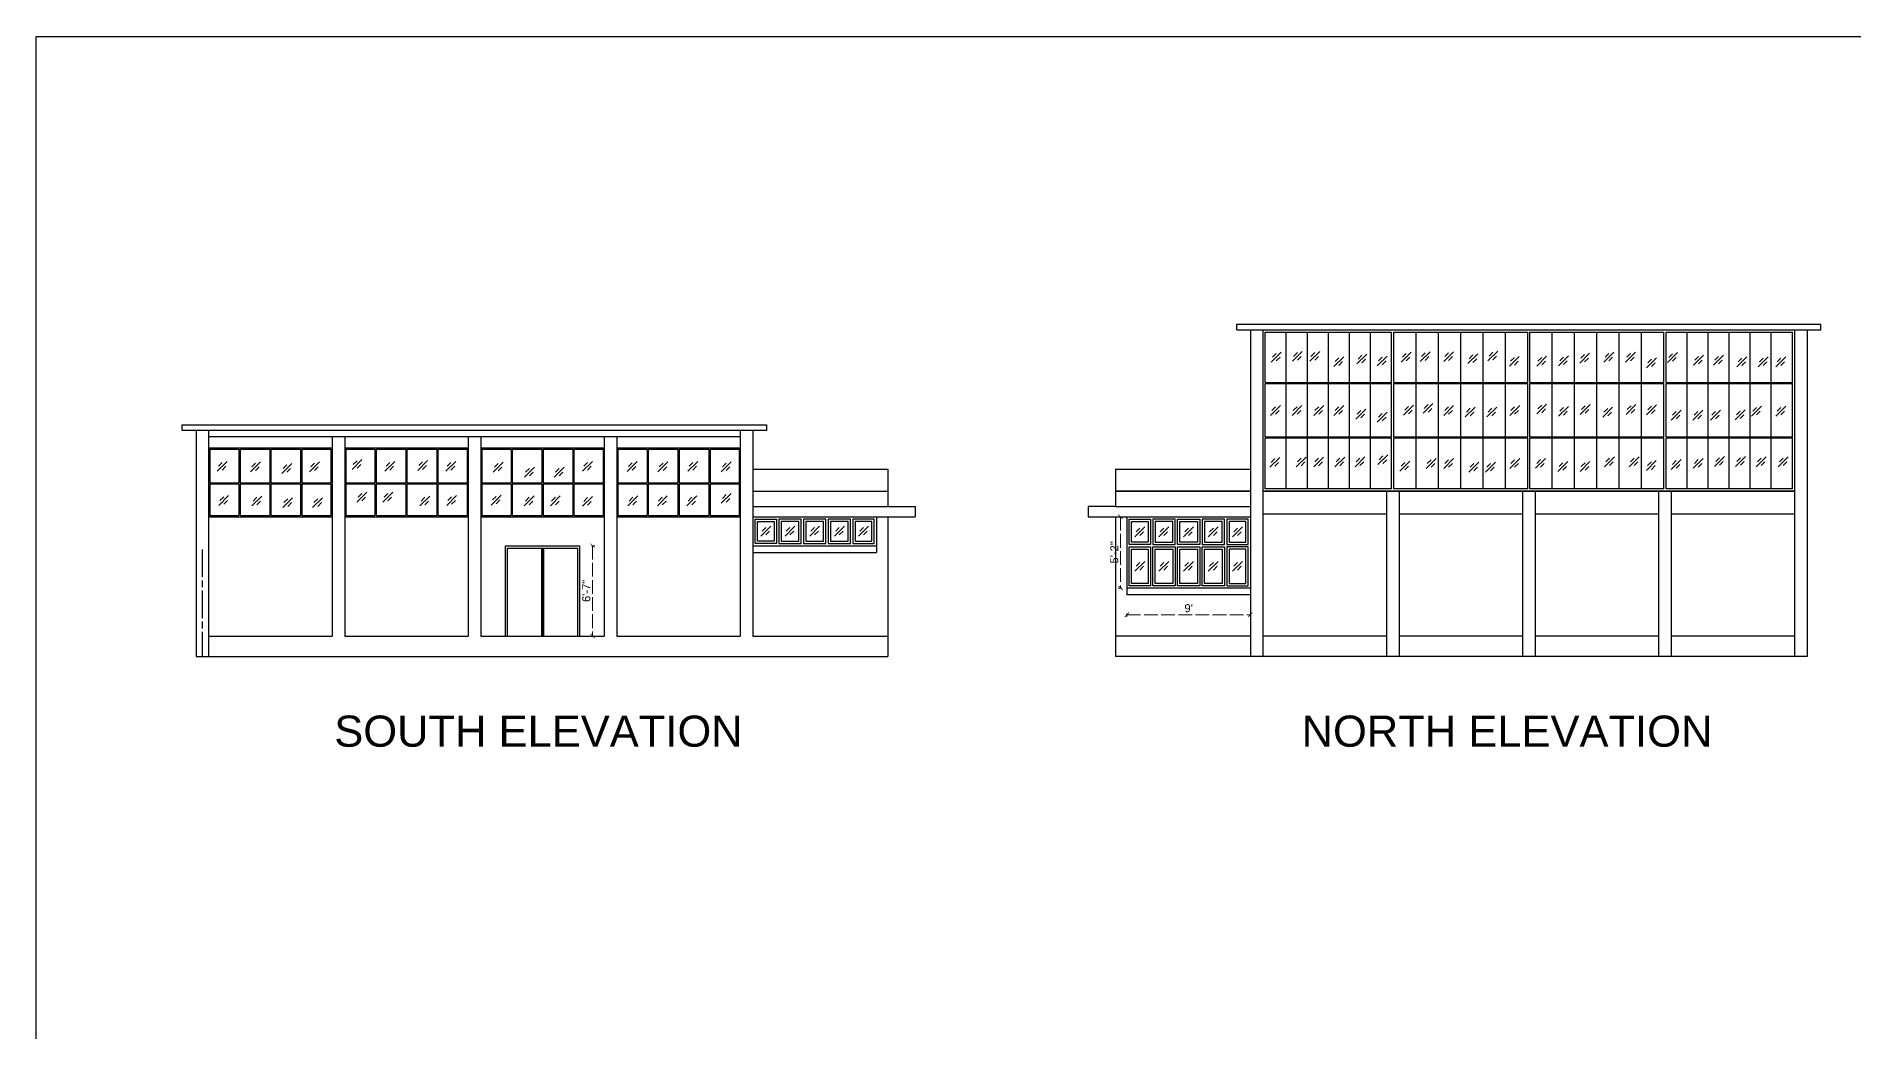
# Model space of a CAD drawing. Header units: inches. Extents: x -6800 to 96653, y -25814 to 17379.
# Drawn here: x 9686 to 11276, y -2563 to -1692 of the extents above; entities that cross this region are included whole.
import ezdxf

# ---------------------------------------------------------------- set-up
doc = ezdxf.new("R2010")
doc.units = ezdxf.units.IN
doc.header["$MEASUREMENT"] = 0
doc.header["$PDMODE"] = 34
doc.linetypes.add('ACAD_ISO02W100', pattern=[15, 12, -3])
doc.linetypes.add('ACAD_ISO08W100', pattern=[36, 24, -3, 6, -3])
doc.layers.add('A-Windows', color=7, linetype='Continuous')
doc.layers.add('Opening elevation', color=130, linetype='Continuous', lineweight=9)
doc.layers.add('Sec line', color=7, linetype='ACAD_ISO02W100', lineweight=13)
doc.styles.get("Standard").update_dxf_attribs({"font": 'arial.ttf'})
doc.dimstyles.get("Standard").update_dxf_attribs({"dimtxt": 7, "dimasz": 4, "dimexe": 2, "dimexo": 2, "dimgap": 2, "dimtad": 1, "dimdec": 0, "dimzin": 0, "dimdsep": 46, "dimlunit": 4, "dimtxsty": 'Standard', "dimblk": 'ARCHTICK', "dimcen": 0.25, "dimclrd": 256, "dimclre": 256, "dimclrt": 256, "dimadec": 0, "dimazin": 0, "dimtfac": 1, "dimtdec": 0, "dimtofl": 0, "dimtmove": 0, "dimatfit": 3, "dimfxl": 1, "dimfxlon": 1, "dimtolj": 1, "dimtzin": 0, "dimlwd": -1, "dimlwe": -1, "dimarcsym": 1})

# ---------------------------------------------------------------- blocks, each defined once
blk = doc.blocks.new('B')
at = {"layer": 'A-Windows', "true_color": 0x000000, "transparency": 33554687}
h = blk.add_hatch(dxfattribs=at)
h.set_pattern_fill('STEEL', color=18, scale=0.02)
h.set_pattern_definition([(45, (10791.404117, -2042.976396), (-0.044901281, 0.044901281), []), (45, (10791.404117, -2042.944646), (-0.044901281, 0.044901281), [])])
h.paths.add_polyline_path([(10797.9, -2042.4), (10779.5, -2042.4), (10779.5, -2043.4), (10797.9, -2043.4)])
h.paths.add_polyline_path([(10816.3, -2042.4), (10797.9, -2042.4), (10797.9, -2043.4), (10816.3, -2043.4)])
h.paths.add_polyline_path([(10834.7, -2042.4), (10816.3, -2042.4), (10816.3, -2043.4), (10834.7, -2043.4)])
h.paths.add_polyline_path([(10853.1, -2042.4), (10834.7, -2042.4), (10834.7, -2043.4), (10853.1, -2043.4)])
h.paths.add_polyline_path([(10853.1, -1994.8), (10834.7, -1994.8), (10834.7, -1995.8), (10853.1, -1995.8)])
h.paths.add_polyline_path([(10834.7, -1994.8), (10816.3, -1994.8), (10816.3, -1995.8), (10834.7, -1995.8)])
h.paths.add_polyline_path([(10816.3, -1994.8), (10797.9, -1994.8), (10797.9, -1995.8), (10816.3, -1995.8)])
h.paths.add_polyline_path([(10797.9, -1994.8), (10779.5, -1994.8), (10779.5, -1995.8), (10797.9, -1995.8)])
h.paths.add_polyline_path([(10912.6, -1994.8), (10893.1, -1994.8), (10893.1, -1995.8), (10912.6, -1995.8)])
h.paths.add_polyline_path([(10932.1, -1994.8), (10912.6, -1994.8), (10912.6, -1995.8), (10932.1, -1995.8)])
h.paths.add_polyline_path([(10951.6, -1994.8), (10932.1, -1994.8), (10932.1, -1995.8), (10951.6, -1995.8)])
h.paths.add_polyline_path([(10971.1, -1994.8), (10951.6, -1994.8), (10951.6, -1995.8), (10971.1, -1995.8)])
h.paths.add_polyline_path([(10912.6, -2042.4), (10893.1, -2042.4), (10893.1, -2043.4), (10912.6, -2043.4)])
h.paths.add_polyline_path([(10932.1, -2042.4), (10912.6, -2042.4), (10912.6, -2043.4), (10932.1, -2043.4)])
h.paths.add_polyline_path([(10951.6, -2042.4), (10932.1, -2042.4), (10932.1, -2043.4), (10951.6, -2043.4)])
h.paths.add_polyline_path([(10971.1, -2042.4), (10951.6, -2042.4), (10951.6, -2043.4), (10971.1, -2043.4)])
h.paths.add_polyline_path([(11031.6, -2042.4), (11012.1, -2042.4), (11012.1, -2043.4), (11031.6, -2043.4)])
h.paths.add_polyline_path([(11051.1, -2042.4), (11031.6, -2042.4), (11031.6, -2043.4), (11051.1, -2043.4)])
h.paths.add_polyline_path([(11070.6, -2042.4), (11051.1, -2042.4), (11051.1, -2043.4), (11070.6, -2043.4)])
h.paths.add_polyline_path([(11090.1, -2042.4), (11070.6, -2042.4), (11070.6, -2043.4), (11090.1, -2043.4)])
h.paths.add_polyline_path([(11090.1, -1994.8), (11070.6, -1994.8), (11070.6, -1995.8), (11090.1, -1995.8)])
h.paths.add_polyline_path([(11070.6, -1994.8), (11051.1, -1994.8), (11051.1, -1995.8), (11070.6, -1995.8)])
h.paths.add_polyline_path([(11051.1, -1994.8), (11031.6, -1994.8), (11031.6, -1995.8), (11051.1, -1995.8)])
h.paths.add_polyline_path([(11031.6, -1994.8), (11012.1, -1994.8), (11012.1, -1995.8), (11031.6, -1995.8)])
h.paths.add_polyline_path([(11148.4, -1994.8), (11130, -1994.8), (11130, -1995.8), (11148.4, -1995.8)])
h.paths.add_polyline_path([(11166.8, -1994.8), (11148.4, -1994.8), (11148.4, -1995.8), (11166.8, -1995.8)])
h.paths.add_polyline_path([(11185.2, -1994.8), (11166.8, -1994.8), (11166.8, -1995.8), (11185.2, -1995.8)])
h.paths.add_polyline_path([(11203.6, -1994.8), (11185.2, -1994.8), (11185.2, -1995.8), (11203.6, -1995.8)])
h.paths.add_polyline_path([(11203.6, -2042.4), (11185.2, -2042.4), (11185.2, -2043.4), (11203.6, -2043.4)])
h.paths.add_polyline_path([(11185.2, -2042.4), (11166.8, -2042.4), (11166.8, -2043.4), (11185.2, -2043.4)])
h.paths.add_polyline_path([(11166.8, -2042.4), (11148.4, -2042.4), (11148.4, -2043.4), (11166.8, -2043.4)])
h.paths.add_polyline_path([(11148.4, -2042.4), (11130, -2042.4), (11130, -2043.4), (11148.4, -2043.4)])
at = {"layer": 'A-Windows'}
for p, q in [((10736.1, -1943.8), (11247.1, -1943.8)), ((10736.1, -1948.8), (10736.1, -1943.8)), ((10736.1, -1948.8), (11247.1, -1948.8)), ((10748.1, -1948.8), (10748.1, -2234.7)), ((10759.1, -1948.8), (10759.1, -2234.7)), ((10761.1, -1950.8), (10871.6, -1950.8)), ((10761.1, -1994.8), (10761.1, -1950.8)), ((10779.5, -2088), (10779.5, -1950.8)), ((10797.9, -2088), (10797.9, -1950.8)), ((10816.3, -2088), (10816.3, -1950.8)), ((10834.7, -2088), (10834.7, -1950.8)), ((10853.1, -2088), (10853.1, -1950.8)), ((10871.6, -1994.8), (10871.6, -1950.8)), ((10873.6, -1994.8), (10873.6, -1950.8)), ((10873.6, -1950.8), (10990.6, -1950.8)), ((10893.1, -2088), (10893.1, -1950.8)), ((10912.6, -2088), (10912.6, -1950.8)), ((10932.1, -2088), (10932.1, -1950.8)), ((10951.6, -2088), (10951.6, -1950.8)), ((10971.1, -2088), (10971.1, -1950.8)), ((10990.6, -1994.8), (10990.6, -1950.8)), ((10992.6, -1994.8), (10992.6, -1950.8)), ((10992.6, -1950.8), (11109.6, -1950.8)), ((11012.1, -2088), (11012.1, -1950.8)), ((11031.6, -2088), (11031.6, -1950.8)), ((11051.1, -2088), (11051.1, -1950.8)), ((11070.6, -2088), (11070.6, -1950.8)), ((11090.1, -2088), (11090.1, -1950.8)), ((11109.6, -1994.8), (11109.6, -1950.8)), ((11111.6, -1994.8), (11111.6, -1950.8)), ((11111.6, -1950.8), (11222.1, -1950.8)), ((11130, -2088), (11130, -1950.8)), ((11148.4, -2088), (11148.4, -1950.8)), ((11166.8, -2088), (11166.8, -1950.8)), ((11185.2, -2088), (11185.2, -1950.8)), ((11203.6, -2088), (11203.6, -1950.8)), ((11222.1, -1994.8), (11222.1, -1950.8)), ((11224.1, -1948.8), (11224.1, -2234.7)), ((11235.1, -1948.8), (11235.1, -2234.7)), ((11247.1, -1948.8), (11247.1, -1943.8)), ((10761.1, -1994.8), (10871.6, -1994.8)), ((10761.1, -1995.8), (10871.6, -1995.8)), ((10761.1, -2042.4), (10761.1, -1995.8)), ((10871.6, -2042.4), (10871.6, -1995.8)), ((10873.6, -1994.8), (10990.6, -1994.8)), ((10873.6, -2042.4), (10873.6, -1995.8)), ((10873.6, -1995.8), (10990.6, -1995.8)), ((10990.6, -2042.4), (10990.6, -1995.8)), ((10992.6, -1994.8), (11109.6, -1994.8)), ((10992.6, -2042.4), (10992.6, -1995.8)), ((10992.6, -1995.8), (11109.6, -1995.8)), ((11109.6, -2042.4), (11109.6, -1995.8)), ((11111.6, -1994.8), (11222.1, -1994.8)), ((11111.6, -2042.4), (11111.6, -1995.8)), ((11111.6, -1995.8), (11222.1, -1995.8)), ((11222.1, -2042.4), (11222.1, -1995.8)), ((10761.1, -2042.4), (10871.6, -2042.4)), ((10761.1, -2043.4), (10871.6, -2043.4)), ((10761.1, -2088), (10761.1, -2043.4)), ((10871.6, -2088), (10871.6, -2043.4)), ((10873.6, -2042.4), (10990.6, -2042.4)), ((10873.6, -2088), (10873.6, -2043.4)), ((10873.6, -2043.4), (10990.6, -2043.4)), ((10990.6, -2042.4), (10990.6, -2034.9)), ((10990.6, -2088), (10990.6, -2043.4)), ((10990.6, -2061.7), (10990.6, -2043.4)), ((10992.6, -2042.4), (11109.6, -2042.4)), ((10992.6, -2088), (10992.6, -2043.4)), ((10992.6, -2043.4), (11109.6, -2043.4)), ((11109.6, -2042.4), (11109.6, -2034.9)), ((11109.6, -2088), (11109.6, -2043.4)), ((11109.6, -2061.7), (11109.6, -2043.4)), ((11111.6, -2042.4), (11222.1, -2042.4)), ((11111.6, -2088), (11111.6, -2043.4)), ((11111.6, -2043.4), (11222.1, -2043.4)), ((11222.1, -2088), (11222.1, -2043.4)), ((10871.6, -2088), (10871.6, -2062.7)), ((10873.6, -2088), (10873.6, -2062.7)), ((10630.1, -2070.7), (10630.1, -2103.4)), ((10630.1, -2070.7), (10748.1, -2070.7)), ((10630.1, -2089.9), (10748.1, -2089.9)), ((10748.1, -2090), (10630.1, -2090)), ((10759.1, -2089.9), (11224.1, -2089.9)), ((10878.1, -2090), (10759.1, -2090)), ((10871.6, -2088), (10761.1, -2088)), ((10867.1, -2090), (10867.1, -2234.7)), ((10878.1, -2090), (10872.6, -2090)), ((10878.1, -2088), (10873.6, -2088)), ((10873.6, -2090), (10873.6, -2089.9)), ((10990.6, -2088), (10878.1, -2088)), ((10878.1, -2090), (10878.1, -2234.7)), ((11116.1, -2090), (10878.1, -2090)), ((10986.1, -2090), (10986.1, -2234.7)), ((11109.6, -2088), (10992.6, -2088)), ((10997.1, -2090), (10997.1, -2234.7)), ((11105.1, -2090), (11105.1, -2234.7)), ((11116.1, -2088), (11111.6, -2088)), ((11222.1, -2088), (11116.1, -2088)), ((11116.1, -2090), (11116.1, -2234.7)), ((11224.1, -2090), (11116.1, -2090)), ((10630.1, -2103.4), (10606.1, -2103.4)), ((10606.1, -2103.4), (10606.1, -2112.4)), ((10606.1, -2112.4), (10630.1, -2112.4)), ((10630.1, -2103.4), (10748.1, -2103.4)), ((10630.1, -2112.4), (10630.1, -2234.7)), ((10630.1, -2112.4), (10630.1, -2234.7)), ((10630.1, -2112.4), (10748.1, -2112.4)), ((10640.1, -2112.4), (10640.1, -2174.7)), ((10748.1, -2112.4), (10748.1, -2136.7)), ((10867.1, -2110.2), (10759.1, -2110.2)), ((10986.1, -2110.2), (10878.1, -2110.2)), ((11105.1, -2110.2), (10997.1, -2110.2)), ((11224.1, -2110.2), (11116.1, -2110.2)), ((10748.1, -2174.7), (10640.1, -2174.7)), ((10640.1, -2174.7), (10640.1, -2180.7)), ((10748.1, -2180.7), (10640.1, -2180.7)), ((10748.1, -2216.7), (10630.1, -2216.7)), ((10867.1, -2216.7), (10759.1, -2216.7)), ((10986.1, -2216.7), (10878.1, -2216.7)), ((11105.1, -2216.7), (10997.1, -2216.7)), ((11224.1, -2216.7), (11116.1, -2216.7)), ((11235.1, -2234.7), (10630.1, -2234.7))]:
    blk.add_line(p, q, dxfattribs=at)
for points in [[(10642.1, -2136.7), (10642.1, -2114.4), (10660.7, -2114.4), (10660.7, -2136.7)], [(10644.1, -2134.7), (10644.1, -2116.4), (10658.7, -2116.4), (10658.7, -2134.7)], [(10662.7, -2114.4), (10662.7, -2136.7), (10682.3, -2136.7), (10682.3, -2114.4)], [(10664.7, -2116.4), (10664.7, -2134.7), (10680.3, -2134.7), (10680.3, -2116.4)], [(10703.9, -2114.4), (10703.9, -2136.7), (10684.3, -2136.7), (10684.3, -2114.4)], [(10701.9, -2116.4), (10701.9, -2134.7), (10686.3, -2134.7), (10686.3, -2116.4)], [(10725.5, -2114.4), (10705.9, -2114.4), (10705.9, -2136.7), (10725.5, -2136.7)], [(10723.5, -2116.4), (10707.9, -2116.4), (10707.9, -2134.7), (10723.5, -2134.7)], [(10746.1, -2136.7), (10746.1, -2114.4), (10727.5, -2114.4), (10727.5, -2136.7)], [(10744.1, -2134.7), (10744.1, -2116.4), (10729.5, -2116.4), (10729.5, -2134.7)], [(10642.1, -2172.7), (10642.1, -2138.7), (10660.7, -2138.7), (10660.7, -2172.7)], [(10644.1, -2170.7), (10644.1, -2140.7), (10658.7, -2140.7), (10658.7, -2170.7)], [(10662.7, -2172.7), (10662.7, -2138.7), (10682.3, -2138.7), (10682.3, -2172.7)], [(10664.7, -2170.7), (10664.7, -2140.7), (10680.3, -2140.7), (10680.3, -2170.7)], [(10703.9, -2172.7), (10684.3, -2172.7), (10684.3, -2138.7), (10703.9, -2138.7)], [(10701.9, -2170.7), (10686.3, -2170.7), (10686.3, -2140.7), (10701.9, -2140.7)], [(10725.5, -2172.7), (10705.9, -2172.7), (10705.9, -2138.7), (10725.5, -2138.7)], [(10723.5, -2170.7), (10707.9, -2170.7), (10707.9, -2140.7), (10723.5, -2140.7)], [(10727.5, -2138.7), (10727.5, -2172.7), (10746.1, -2172.7), (10746.1, -2138.7)], [(10729.5, -2140.7), (10729.5, -2170.7), (10744.1, -2170.7), (10744.1, -2140.7)]]:
    blk.add_lwpolyline(points, close=True, dxfattribs=at)
at = {"layer": 'Opening elevation', "transparency": 33554628}
for p, q in [((10766.4, -1977.1), (10775.1, -1968.5)), ((10767.5, -1972.8), (10770.7, -1969.5)), ((10784.8, -1976.4), (10793.5, -1967.8)), ((10785.9, -1972.1), (10789.2, -1968.8)), ((10800.1, -1976.4), (10808.7, -1967.8)), ((10801.1, -1972.1), (10804.4, -1968.8)), ((10841.2, -1978.7), (10849.9, -1970.1)), ((10880, -1977.1), (10888.7, -1968.5)), ((10881.1, -1972.8), (10884.4, -1969.5)), ((10896.6, -1976.7), (10905.2, -1968)), ((10897.6, -1972.3), (10900.9, -1969.1)), ((10917.2, -1976.7), (10925.8, -1968)), ((10918.2, -1972.3), (10921.5, -1969.1)), ((10938.3, -1978.4), (10947, -1969.8)), ((10955.8, -1976.1), (10964.4, -1967.4)), ((10956.8, -1971.8), (10960.1, -1968.5)), ((11036.1, -1978), (11044.7, -1969.4)), ((11037.1, -1973.7), (11040.4, -1970.4)), ((11057.2, -1977.1), (11065.9, -1968.5)), ((11058.3, -1972.8), (11061.5, -1969.5)), ((11076.1, -1977.1), (11084.8, -1968.5)), ((11077.2, -1972.8), (11080.5, -1969.5)), ((11113, -1977.4), (11121.6, -1968.8)), ((11114, -1973.1), (11117.3, -1969.8)), ((10770.7, -1976.1), (10774, -1972.8)), ((10789.2, -1975.4), (10792.4, -1972.1)), ((10804.4, -1975.4), (10807.7, -1972.1)), ((10821.1, -1981), (10829.8, -1972.4)), ((10822.2, -1976.7), (10825.4, -1973.4)), ((10825.4, -1980), (10828.7, -1976.7)), ((10842.3, -1974.4), (10845.6, -1971.1)), ((10845.6, -1977.7), (10848.8, -1974.4)), ((10859.1, -1980.5), (10867.7, -1971.8)), ((10860.1, -1976.1), (10863.4, -1972.8)), ((10863.4, -1979.4), (10866.7, -1976.1)), ((10884.4, -1976.1), (10887.6, -1972.8)), ((10900.9, -1975.6), (10904.2, -1972.3)), ((10921.5, -1975.6), (10924.8, -1972.3)), ((10939.4, -1974.1), (10942.7, -1970.8)), ((10942.7, -1977.4), (10946, -1974.1)), ((10960.1, -1975), (10963.4, -1971.8)), ((10974.6, -1980.7), (10983.3, -1972.1)), ((10975.7, -1976.4), (10979, -1973.1)), ((10979, -1979.7), (10982.2, -1976.4)), ((10998.5, -1980.6), (11007.2, -1971.9)), ((10999.6, -1976.3), (11002.9, -1973)), ((11002.9, -1979.5), (11006.1, -1976.3)), ((11017.5, -1980.4), (11026.2, -1971.7)), ((11018.6, -1976.1), (11021.8, -1972.8)), ((11021.8, -1979.3), (11025.1, -1976.1)), ((11040.4, -1977), (11043.7, -1973.7)), ((11061.5, -1976.1), (11064.8, -1972.8)), ((11080.5, -1976.1), (11083.7, -1972.8)), ((11094.5, -1982), (11103.2, -1973.4)), ((11095.6, -1977.7), (11098.9, -1974.4)), ((11098.9, -1981), (11102.1, -1977.7)), ((11117.3, -1976.4), (11120.6, -1973.1)), ((11135.7, -1979.8), (11144.4, -1971.1)), ((11136.8, -1975.4), (11140, -1972.2)), ((11140, -1978.7), (11143.3, -1975.4)), ((11153.2, -1979.8), (11161.9, -1971.1)), ((11154.3, -1975.4), (11157.5, -1972.2)), ((11157.5, -1978.7), (11160.8, -1975.4)), ((11173.6, -1981.2), (11182.2, -1972.6)), ((11174.6, -1976.9), (11177.9, -1973.6)), ((11177.9, -1980.2), (11181.2, -1976.9)), ((11192.2, -1981.2), (11200.9, -1972.6)), ((11193.3, -1976.9), (11196.6, -1973.6)), ((11196.6, -1980.2), (11199.8, -1976.9)), ((11207.7, -1981.2), (11216.3, -1972.6)), ((11208.7, -1976.9), (11212, -1973.6)), ((11212, -1980.2), (11215.3, -1976.9)), ((10765.8, -2023.7), (10774.5, -2015)), ((10766.9, -2019.4), (10770.2, -2016.1)), ((10784.5, -2023.7), (10793.2, -2015)), ((10785.6, -2019.4), (10788.9, -2016.1)), ((10803.5, -2023.7), (10812.2, -2015)), ((10804.6, -2019.4), (10807.9, -2016.1)), ((10821.1, -2023.7), (10829.8, -2015)), ((10822.2, -2019.4), (10825.4, -2016.1)), ((10840.4, -2027), (10849, -2018.3)), ((10882, -2023.4), (10890.7, -2014.8)), ((10883.1, -2019.1), (10886.4, -2015.8)), ((10899.2, -2021.9), (10907.8, -2013.3)), ((10900.2, -2017.6), (10903.5, -2014.3)), ((10903.5, -2020.9), (10906.8, -2017.6)), ((10917.2, -2023.7), (10925.8, -2015)), ((10918.2, -2019.4), (10921.5, -2016.1)), ((10936, -2025.1), (10944.7, -2016.5)), ((10937.1, -2020.8), (10940.4, -2017.5)), ((10954.9, -2025.1), (10963.6, -2016.5)), ((10956, -2020.8), (10959.2, -2017.5)), ((10974.9, -2023.7), (10983.6, -2015)), ((10976, -2019.4), (10979.2, -2016.1)), ((10998.5, -2022.4), (11007.2, -2013.8)), ((10999.6, -2018.1), (11002.9, -2014.8)), ((11002.9, -2021.4), (11006.1, -2018.1)), ((11017.5, -2024.5), (11026.2, -2015.8)), ((11018.6, -2020.1), (11021.8, -2016.8)), ((11036.6, -2022.8), (11045.3, -2014.1)), ((11037.7, -2018.5), (11040.9, -2015.2)), ((11056.3, -2025.2), (11064.9, -2016.5)), ((11057.3, -2020.8), (11060.6, -2017.6)), ((11076.7, -2022.8), (11085.3, -2014.1)), ((11077.7, -2018.5), (11081, -2015.2)), ((11094.5, -2023.2), (11103.2, -2014.5)), ((11095.6, -2018.8), (11098.9, -2015.6)), ((11186.4, -2024.3), (11195.1, -2015.6)), ((11187.5, -2020), (11190.7, -2016.7)), ((11207.7, -2024.3), (11216.3, -2015.6)), ((11208.7, -2020), (11212, -2016.7)), ((10770.2, -2022.6), (10773.4, -2019.4)), ((10788.9, -2022.6), (10792.1, -2019.4)), ((10807.9, -2022.6), (10811.1, -2019.4)), ((10825.4, -2022.6), (10828.7, -2019.4)), ((10841.4, -2022.6), (10844.7, -2019.4)), ((10844.7, -2025.9), (10848, -2022.6)), ((10859.1, -2029.6), (10867.7, -2021)), ((10860.1, -2025.3), (10863.4, -2022)), ((10863.4, -2028.6), (10866.7, -2025.3)), ((10886.4, -2022.4), (10889.7, -2019.1)), ((10921.5, -2022.6), (10924.8, -2019.4)), ((10940.4, -2024.1), (10943.6, -2020.8)), ((10959.2, -2024.1), (10962.5, -2020.8)), ((10979.2, -2022.6), (10982.5, -2019.4)), ((11021.8, -2023.4), (11025.1, -2020.1)), ((11040.9, -2021.7), (11044.2, -2018.5)), ((11060.6, -2024.1), (11063.9, -2020.8)), ((11081, -2021.7), (11084.3, -2018.5)), ((11098.9, -2022.1), (11102.1, -2018.8)), ((11116.2, -2027.8), (11124.9, -2019.1)), ((11117.2, -2023.5), (11120.5, -2020.2)), ((11120.5, -2026.7), (11123.8, -2023.5)), ((11135.1, -2027.8), (11143.8, -2019.1)), ((11136.2, -2023.5), (11139.5, -2020.2)), ((11139.5, -2026.7), (11142.7, -2023.5)), ((11150.6, -2027.8), (11159.2, -2019.1)), ((11151.6, -2023.5), (11154.9, -2020.2)), ((11154.9, -2026.7), (11158.2, -2023.5)), ((11172.1, -2027.6), (11180.8, -2018.9)), ((11173.2, -2023.2), (11176.5, -2020)), ((11176.5, -2026.5), (11179.7, -2023.2)), ((11190.7, -2023.2), (11194, -2020)), ((11212, -2023.2), (11215.3, -2020)), ((10765.2, -2069.1), (10773.8, -2060.5)), ((10766.2, -2064.8), (10769.5, -2061.5)), ((10769.5, -2068.1), (10772.8, -2064.8)), ((10788.1, -2068.8), (10796.8, -2060.1)), ((10789.2, -2064.4), (10792.5, -2061.2)), ((10792.5, -2067.7), (10795.7, -2064.4)), ((10803.5, -2068.8), (10812.1, -2060.1)), ((10804.5, -2064.4), (10807.8, -2061.2)), ((10807.8, -2067.7), (10811.1, -2064.4)), ((10821.9, -2068.8), (10830.6, -2060.1)), ((10823, -2064.4), (10826.2, -2061.2)), ((10826.2, -2067.7), (10829.5, -2064.4)), ((10839.6, -2068.6), (10848.3, -2059.9)), ((10840.7, -2064.3), (10843.9, -2061)), ((10843.9, -2067.5), (10847.2, -2064.3)), ((10859.7, -2066.8), (10868.3, -2058.1)), ((10860.7, -2062.5), (10864, -2059.2)), ((10864, -2065.7), (10867.3, -2062.5)), ((10878.9, -2072.4), (10887.5, -2063.8)), ((10879.9, -2068.1), (10883.2, -2064.8)), ((10901.8, -2070.1), (10910.5, -2061.5)), ((10902.8, -2065.8), (10906.1, -2062.5)), ((10906.1, -2069.1), (10909.4, -2065.8)), ((10917.2, -2070.1), (10925.8, -2061.5)), ((10918.2, -2065.8), (10921.5, -2062.5)), ((10921.5, -2069.1), (10924.8, -2065.8)), ((10939.2, -2073.4), (10947.9, -2064.7)), ((10940.3, -2069.1), (10943.5, -2065.8)), ((10953.7, -2073.4), (10962.4, -2064.7)), ((10954.8, -2069.1), (10958.1, -2065.8)), ((10974.9, -2070.1), (10983.6, -2061.5)), ((10976, -2065.8), (10979.2, -2062.5)), ((10979.2, -2069.1), (10982.5, -2065.8)), ((10997.5, -2070), (11006.2, -2061.3)), ((10998.6, -2065.7), (11001.9, -2062.4)), ((11001.9, -2068.9), (11005.1, -2065.7)), ((11017, -2072.7), (11025.7, -2064.1)), ((11018, -2068.4), (11021.3, -2065.1)), ((11036.4, -2072.7), (11045.1, -2064.1)), ((11037.5, -2068.4), (11040.8, -2065.1)), ((11057.9, -2068.7), (11066.6, -2060)), ((11059, -2064.3), (11062.2, -2061.1)), ((11062.2, -2067.6), (11065.5, -2064.3)), ((11079.4, -2068.7), (11088, -2060)), ((11080.4, -2064.3), (11083.7, -2061.1)), ((11083.7, -2067.6), (11087, -2064.3)), ((11094.5, -2071.9), (11103.1, -2063.3)), ((11095.5, -2067.6), (11098.8, -2064.3)), ((11116.2, -2070.9), (11124.9, -2062.2)), ((11117.2, -2066.6), (11120.5, -2063.3)), ((11135.4, -2070), (11144.1, -2061.4)), ((11136.5, -2065.7), (11139.7, -2062.4)), ((11139.7, -2069), (11143, -2065.7)), ((11154.1, -2068.3), (11162.7, -2059.6)), ((11155.1, -2063.9), (11158.4, -2060.7)), ((11158.4, -2067.2), (11161.7, -2063.9)), ((11172.4, -2068.3), (11181.1, -2059.6)), ((11173.5, -2063.9), (11176.7, -2060.7)), ((11176.7, -2067.2), (11180, -2063.9)), ((11190.5, -2068.6), (11199.1, -2059.9)), ((11191.5, -2064.2), (11194.8, -2061)), ((11194.8, -2067.5), (11198.1, -2064.2)), ((11209.7, -2068.6), (11218.4, -2059.9)), ((11210.8, -2064.2), (11214, -2061)), ((11214, -2067.5), (11217.3, -2064.2)), ((10883.2, -2071.4), (10886.5, -2068.1)), ((10943.5, -2072.3), (10946.8, -2069.1)), ((10958.1, -2072.3), (10961.3, -2069.1)), ((11021.3, -2071.7), (11024.6, -2068.4)), ((11040.8, -2071.7), (11044, -2068.4)), ((11098.8, -2070.9), (11102.1, -2067.6)), ((11120.5, -2069.8), (11123.8, -2066.6)), ((10647, -2129.9), (10655.7, -2121.2)), ((10648.1, -2125.5), (10651.4, -2122.3)), ((10651.4, -2128.8), (10654.6, -2125.5)), ((10668.1, -2129.9), (10676.8, -2121.2)), ((10669.2, -2125.5), (10672.5, -2122.3)), ((10672.5, -2128.8), (10675.7, -2125.5)), ((10689.7, -2129.9), (10698.4, -2121.2)), ((10690.8, -2125.5), (10694.1, -2122.3)), ((10694.1, -2128.8), (10697.3, -2125.5)), ((10711.3, -2129.9), (10720, -2121.2)), ((10712.4, -2125.5), (10715.7, -2122.3)), ((10715.7, -2128.8), (10718.9, -2125.5)), ((10732.4, -2129.9), (10741.1, -2121.2)), ((10733.5, -2125.5), (10736.8, -2122.3)), ((10736.8, -2128.8), (10740, -2125.5)), ((10647, -2160), (10655.7, -2151.4)), ((10648.1, -2155.7), (10651.4, -2152.4)), ((10651.4, -2159), (10654.6, -2155.7)), ((10668.1, -2160), (10676.8, -2151.4)), ((10669.2, -2155.7), (10672.5, -2152.4)), ((10672.5, -2159), (10675.7, -2155.7)), ((10689.7, -2160), (10698.4, -2151.4)), ((10690.8, -2155.7), (10694.1, -2152.4)), ((10694.1, -2159), (10697.3, -2155.7)), ((10711.3, -2160), (10720, -2151.4)), ((10712.4, -2155.7), (10715.7, -2152.4)), ((10715.7, -2159), (10718.9, -2155.7)), ((10732.4, -2160), (10741.1, -2151.4)), ((10733.5, -2155.7), (10736.8, -2152.4)), ((10736.8, -2159), (10740, -2155.7))]:
    blk.add_line(p, q, dxfattribs=at)
at = {"layer": 'A-Windows'}
blk.add_text('NORTH ELEVATION', height=27.229, dxfattribs=at).set_placement((10792.9, -2313.5))
blk = doc.blocks.new('_ArchTick')
at = {"color": 0, "linetype": 'ByBlock', "const_width": 0.15}
blk.add_lwpolyline([(-0.5, -0.5), (0.5, 0.5)], dxfattribs=at)
blk = doc.blocks.new('*D159')
at = {"layer": 'Defpoints', "color": 0, "transparency": 16777216}
for p in [(10161.5, -2137.7), (10161.5, -2216.7), (10172.8, -2216.7)]:
    blk.add_point(p, dxfattribs=at)
at = {"layer": 'Sec line', "transparency": 16777216}
for p, q in [((10171.8, -2137.7), (10174.8, -2137.7)), ((10172.8, -2137.7), (10172.8, -2216.7)), ((10171.8, -2216.7), (10174.8, -2216.7))]:
    blk.add_line(p, q, dxfattribs=at)
at = {"layer": 'Sec line', "transparency": 16777216, "xscale": 4, "yscale": 4, "zscale": 4}
for p, rotation in [((10172.8, -2137.7), 90), ((10172.8, -2216.7), 270)]:
    blk.add_blockref('_ArchTick', p, dxfattribs=dict(at, rotation=rotation))
at = {"layer": 'Sec line', "transparency": 16777216, "insert": (10167.3, -2177.2), "char_height": 7, "attachment_point": 5, "rotation": 90}
blk.add_mtext('\\A1;6\'-7"', dxfattribs=at)
blk = doc.blocks.new('*D164')
at = {"layer": 'Defpoints', "color": 0, "transparency": 16777216}
for p in [(10640.1, -2180.7), (10748.1, -2180.7), (10748.1, -2198)]:
    blk.add_point(p, dxfattribs=at)
at = {"layer": 'Sec line', "transparency": 16777216}
for p, q in [((10640.1, -2197), (10640.1, -2200)), ((10640.1, -2198), (10748.1, -2198)), ((10748.1, -2197), (10748.1, -2200))]:
    blk.add_line(p, q, dxfattribs=at)
at = {"layer": 'Sec line', "transparency": 16777216, "xscale": 4, "yscale": 4, "zscale": 4, "rotation": 180}
blk.add_blockref('_ArchTick', (10640.1, -2198), dxfattribs=at)
at = {"layer": 'Sec line', "transparency": 16777216, "xscale": 4, "yscale": 4, "zscale": 4}
blk.add_blockref('_ArchTick', (10748.1, -2198), dxfattribs=at)
at = {"layer": 'Sec line', "transparency": 16777216, "insert": (10694.1, -2192.4), "char_height": 7, "attachment_point": 5}
blk.add_mtext("\\A1;9'", dxfattribs=at)
blk = doc.blocks.new('*D165')
at = {"layer": 'Defpoints', "color": 0, "transparency": 16777216}
for p in [(10640.1, -2112.4), (10634.6, -2174.7), (10640.1, -2174.7)]:
    blk.add_point(p, dxfattribs=at)
at = {"layer": 'Sec line', "transparency": 16777216}
for p, q in [((10635.6, -2112.4), (10632.6, -2112.4)), ((10634.6, -2112.4), (10634.6, -2174.7)), ((10635.6, -2174.7), (10632.6, -2174.7))]:
    blk.add_line(p, q, dxfattribs=at)
at = {"layer": 'Sec line', "transparency": 16777216, "xscale": 4, "yscale": 4, "zscale": 4}
for p, rotation in [((10634.6, -2112.4), 90), ((10634.6, -2174.7), 270)]:
    blk.add_blockref('_ArchTick', p, dxfattribs=dict(at, rotation=rotation))
at = {"layer": 'Sec line', "transparency": 16777216, "insert": (10629.1, -2143.5), "char_height": 7, "attachment_point": 5, "rotation": 90}
blk.add_mtext('\\A1;5\'-2"', dxfattribs=at)

msp = doc.modelspace()

# ---------------------------------------------------------------- linework, layer by layer
at = {"layer": 'A-Windows'}
for p, q in [((10311.5, -2032), (10313, -2032)), ((9826, -2037), (9826, -2234.7)), ((9837, -2037), (9837, -2234.7)), ((9837, -2042.2), (9956, -2042.2)), ((9945, -2042.2), (9945, -2216.7)), ((9956, -2042.2), (9956, -2216.7)), ((9956, -2042.2), (10075, -2042.2)), ((10064, -2042.2), (10064, -2216.7)), ((10075, -2042.2), (10075, -2216.7)), ((10075, -2042.2), (10194, -2042.2)), ((10183, -2042.2), (10183, -2216.7)), ((10194, -2042.2), (10194, -2216.7)), ((10194, -2042.2), (10302, -2042.2)), ((10302, -2037), (10302, -2216.7)), ((10313, -2037), (10313, -2216.7)), ((10313, -2037.3), (10313, -2216.7)), ((9837, -2052.2), (9945, -2052.2)), ((9838, -2053.2), (9838, -2082.7)), ((9838, -2053.2), (9863.5, -2053.2)), ((9863.5, -2053.2), (9863.5, -2082.7)), ((9864.5, -2053.2), (9864.5, -2082.7)), ((9864.5, -2053.2), (9890.5, -2053.2)), ((9890.5, -2053.2), (9890.5, -2082.7)), ((9891.5, -2053.2), (9891.5, -2082.7)), ((9891.5, -2053.2), (9917.5, -2053.2)), ((9917.5, -2053.2), (9917.5, -2082.7)), ((9918.5, -2053.2), (9918.5, -2082.7)), ((9918.5, -2053.2), (9944, -2053.2)), ((9944, -2053.2), (9944, -2082.7)), ((9956, -2052.2), (10064, -2052.2)), ((9956, -2052.2), (10064, -2052.2)), ((9957, -2053.2), (9957, -2082.7)), ((9957, -2053.2), (9982.5, -2053.2)), ((9982.5, -2053.2), (9982.5, -2082.7)), ((9983.5, -2053.2), (9983.5, -2082.7)), ((9983.5, -2053.2), (10009.5, -2053.2)), ((10009.5, -2053.2), (10009.5, -2082.7)), ((10010.5, -2053.2), (10010.5, -2082.7)), ((10010.5, -2053.2), (10036.5, -2053.2)), ((10036.5, -2053.2), (10036.5, -2082.7)), ((10037.5, -2053.2), (10037.5, -2082.7)), ((10037.5, -2053.2), (10063, -2053.2)), ((10063, -2053.2), (10063, -2082.7)), ((10075, -2052.2), (10183, -2052.2)), ((10075, -2052.2), (10183, -2052.2)), ((10076, -2053.2), (10076, -2082.7)), ((10076, -2053.2), (10101.5, -2053.2)), ((10101.5, -2053.2), (10101.5, -2082.7)), ((10102.5, -2053.2), (10102.5, -2082.7)), ((10102.5, -2053.2), (10128.5, -2053.2)), ((10128.5, -2053.2), (10128.5, -2082.7)), ((10129.5, -2053.2), (10129.5, -2082.7)), ((10129.5, -2053.2), (10155.5, -2053.2)), ((10155.5, -2053.2), (10155.5, -2082.7)), ((10156.5, -2053.2), (10156.5, -2082.7)), ((10156.5, -2053.2), (10182, -2053.2)), ((10182, -2053.2), (10182, -2082.7)), ((10194, -2052.2), (10302, -2052.2)), ((10194, -2052.2), (10302, -2052.2)), ((10195, -2053.2), (10195, -2082.7)), ((10195, -2053.2), (10220.5, -2053.2)), ((10220.5, -2053.2), (10220.5, -2082.7)), ((10221.5, -2053.2), (10221.5, -2082.7)), ((10221.5, -2053.2), (10247.5, -2053.2)), ((10247.5, -2053.2), (10247.5, -2082.7)), ((10248.5, -2053.2), (10248.5, -2082.7)), ((10248.5, -2053.2), (10274.5, -2053.2)), ((10274.5, -2053.2), (10274.5, -2082.7)), ((10275.5, -2053.2), (10275.5, -2082.7)), ((10275.5, -2053.2), (10301, -2053.2)), ((10301, -2053.2), (10301, -2082.7)), ((10313, -2070.7), (10431, -2070.7)), ((10431, -2070.7), (10431, -2103.4)), ((9838, -2082.7), (9863.5, -2082.7)), ((9838, -2083.7), (9838, -2111.4)), ((9838, -2083.7), (9863.5, -2083.7)), ((9863.5, -2083.7), (9863.5, -2111.4)), ((9864.5, -2082.7), (9890.5, -2082.7)), ((9864.5, -2083.7), (9864.5, -2111.4)), ((9864.5, -2083.7), (9890.5, -2083.7)), ((9890.5, -2083.7), (9890.5, -2111.4)), ((9891.5, -2082.7), (9917.5, -2082.7)), ((9891.5, -2083.7), (9891.5, -2111.4)), ((9891.5, -2083.7), (9917.5, -2083.7)), ((9917.5, -2083.7), (9917.5, -2111.4)), ((9918.5, -2082.7), (9944, -2082.7)), ((9918.5, -2083.7), (9918.5, -2111.4)), ((9918.5, -2083.7), (9944, -2083.7)), ((9944, -2083.7), (9944, -2111.4)), ((9957, -2082.7), (9982.5, -2082.7)), ((9957, -2083.7), (9957, -2111.4)), ((9957, -2083.7), (9982.5, -2083.7)), ((9982.5, -2083.7), (9982.5, -2111.4)), ((9983.5, -2082.7), (10009.5, -2082.7)), ((9983.5, -2083.7), (9983.5, -2111.4)), ((9983.5, -2083.7), (10009.5, -2083.7)), ((10009.5, -2083.7), (10009.5, -2111.4)), ((10010.5, -2082.7), (10036.5, -2082.7)), ((10010.5, -2083.7), (10010.5, -2111.4)), ((10010.5, -2083.7), (10036.5, -2083.7)), ((10036.5, -2083.7), (10036.5, -2111.4)), ((10037.5, -2082.7), (10063, -2082.7)), ((10037.5, -2083.7), (10037.5, -2111.4)), ((10037.5, -2083.7), (10063, -2083.7)), ((10063, -2083.7), (10063, -2111.4)), ((10076, -2082.7), (10101.5, -2082.7)), ((10076, -2083.7), (10076, -2111.4)), ((10076, -2083.7), (10101.5, -2083.7)), ((10101.5, -2083.7), (10101.5, -2111.4)), ((10102.5, -2082.7), (10128.5, -2082.7)), ((10102.5, -2083.7), (10102.5, -2111.4)), ((10102.5, -2083.7), (10128.5, -2083.7)), ((10128.5, -2083.7), (10128.5, -2111.4)), ((10129.5, -2082.7), (10155.5, -2082.7)), ((10129.5, -2083.7), (10129.5, -2111.4)), ((10129.5, -2083.7), (10155.5, -2083.7)), ((10155.5, -2083.7), (10155.5, -2111.4)), ((10156.5, -2082.7), (10182, -2082.7)), ((10156.5, -2083.7), (10156.5, -2111.4)), ((10156.5, -2083.7), (10182, -2083.7)), ((10182, -2083.7), (10182, -2111.4)), ((10195, -2082.7), (10220.5, -2082.7)), ((10195, -2083.7), (10195, -2111.4)), ((10195, -2083.7), (10220.5, -2083.7)), ((10220.5, -2083.7), (10220.5, -2111.4)), ((10221.5, -2082.7), (10247.5, -2082.7)), ((10221.5, -2083.7), (10221.5, -2111.4)), ((10221.5, -2083.7), (10247.5, -2083.7)), ((10247.5, -2083.7), (10247.5, -2111.4)), ((10248.5, -2082.7), (10274.5, -2082.7)), ((10248.5, -2083.7), (10248.5, -2111.4)), ((10248.5, -2083.7), (10274.5, -2083.7)), ((10274.5, -2083.7), (10274.5, -2111.4)), ((10275.5, -2082.7), (10301, -2082.7)), ((10275.5, -2083.7), (10275.5, -2111.4)), ((10275.5, -2083.7), (10301, -2083.7)), ((10301, -2083.7), (10301, -2111.4)), ((10313, -2089.9), (10431, -2089.9)), ((9837, -2112.4), (9945, -2112.4)), ((9838, -2111.4), (9863.5, -2111.4)), ((9864.5, -2111.4), (9890.5, -2111.4)), ((9891.5, -2111.4), (9917.5, -2111.4)), ((9918.5, -2111.4), (9944, -2111.4)), ((9956, -2112.4), (10064, -2112.4)), ((9957, -2111.4), (9982.5, -2111.4)), ((9983.5, -2111.4), (10009.5, -2111.4)), ((10010.5, -2111.4), (10036.5, -2111.4)), ((10037.5, -2111.4), (10063, -2111.4)), ((10075, -2112.4), (10183, -2112.4)), ((10076, -2111.4), (10101.5, -2111.4)), ((10102.5, -2111.4), (10128.5, -2111.4)), ((10129.5, -2111.4), (10155.5, -2111.4)), ((10156.5, -2111.4), (10182, -2111.4)), ((10194, -2112.4), (10302, -2112.4)), ((10195, -2111.4), (10220.5, -2111.4)), ((10221.5, -2111.4), (10247.5, -2111.4)), ((10248.5, -2111.4), (10274.5, -2111.4)), ((10275.5, -2111.4), (10301, -2111.4)), ((10313, -2103.4), (10455, -2103.4)), ((10313, -2112.4), (10455, -2112.4)), ((10313, -2112.4), (10313, -2137.7)), ((10421, -2112.4), (10421, -2137.7)), ((10431, -2112.4), (10431, -2234.7)), ((10455, -2103.4), (10455, -2112.4)), ((10128, -2139.7), (10128, -2216.7)), ((10129, -2139.7), (10129, -2216.7)), ((10130, -2139.7), (10130, -2216.7)), ((10313, -2137.7), (10421, -2137.7)), ((10313, -2143.7), (10421, -2143.7)), ((10417, -2137.7), (10421, -2137.7)), ((10421, -2137.7), (10421, -2143.7)), ((9837, -2216.7), (9945, -2216.7)), ((9956, -2216.7), (10064, -2216.7)), ((10075, -2216.7), (10183, -2216.7)), ((10194, -2216.7), (10302, -2216.7)), ((10313, -2216.7), (10431, -2216.7)), ((9826, -2234.7), (10431, -2234.7))]:
    msp.add_line(p, q, dxfattribs=at)
at = {"layer": 'A-Windows', "linetype": 'ACAD_ISO08W100'}
msp.add_line((9831.5, -2141), (9831.5, -2234.7), dxfattribs=at)
at = {"layer": 'A-Windows'}
for points in [[(9686.3, -1692.2), (12549.8, -1692.2), (12549.8, -3546.5), (9686.3, -3546.5)], [(9814, -2032), (9826, -2032), (10325, -2032), (10325, -2037), (9814, -2037)], [(10315, -2135.7), (10315, -2114.4), (10333.6, -2114.4), (10333.6, -2135.7)], [(10317, -2133.7), (10317, -2116.4), (10331.6, -2116.4), (10331.6, -2133.7)], [(10355.2, -2114.4), (10335.6, -2114.4), (10335.6, -2135.7), (10355.2, -2135.7)], [(10353.2, -2116.4), (10337.6, -2116.4), (10337.6, -2133.7), (10353.2, -2133.7)], [(10376.8, -2114.4), (10357.2, -2114.4), (10357.2, -2135.7), (10376.8, -2135.7)], [(10374.8, -2116.4), (10359.2, -2116.4), (10359.2, -2133.7), (10374.8, -2133.7)], [(10398.4, -2135.7), (10398.4, -2114.4), (10378.8, -2114.4), (10378.8, -2135.7)], [(10396.4, -2133.7), (10396.4, -2116.4), (10380.8, -2116.4), (10380.8, -2133.7)], [(10419, -2114.4), (10400.4, -2114.4), (10400.4, -2135.7), (10419, -2135.7)], [(10417, -2116.4), (10402.4, -2116.4), (10402.4, -2133.7), (10417, -2133.7)]]:
    msp.add_lwpolyline(points, close=True, dxfattribs=at)
for points in [[(10096.5, -2216.7), (10096.5, -2137.7), (10161.5, -2137.7), (10161.5, -2216.7)], [(10098.5, -2216.7), (10098.5, -2139.7), (10159.5, -2139.7), (10159.5, -2216.7)]]:
    msp.add_lwpolyline(points, dxfattribs=at)
at = {"layer": 'Opening elevation', "lineweight": 5, "transparency": 33554526}
for p, q in [((9844.4, -2072.5), (9853.1, -2063.9)), ((9845.5, -2068.2), (9848.8, -2064.9)), ((9873.7, -2073.1), (9882.4, -2064.4)), ((9874.8, -2068.8), (9878.1, -2065.5)), ((9901, -2074.5), (9909.7, -2065.8)), ((9925.2, -2073.1), (9933.9, -2064.4)), ((9926.3, -2068.8), (9929.5, -2065.5)), ((9962.4, -2071.1), (9971.1, -2062.4)), ((9963.5, -2066.8), (9966.8, -2063.5)), ((9991.1, -2072.5), (9999.8, -2063.9)), ((9992.2, -2068.2), (9995.5, -2064.9)), ((10019.9, -2072), (10028.5, -2063.3)), ((10020.9, -2067.6), (10024.2, -2064.4)), ((10044.6, -2072.5), (10053.3, -2063.9)), ((10045.7, -2068.2), (10048.9, -2064.9)), ((10085.8, -2073.4), (10094.5, -2064.7)), ((10086.9, -2069), (10090.1, -2065.8)), ((10164.1, -2072.5), (10172.7, -2063.9)), ((10165.1, -2068.2), (10168.4, -2064.9)), ((10203, -2072.8), (10211.7, -2064.1)), ((10204.1, -2068.5), (10207.4, -2065.2)), ((10230, -2073.1), (10238.7, -2064.4)), ((10231.1, -2068.8), (10234.4, -2065.5)), ((10256.2, -2072.5), (10264.9, -2063.9)), ((10257.3, -2068.2), (10260.5, -2064.9)), ((10285.2, -2073.1), (10293.9, -2064.4)), ((10286.3, -2068.8), (10289.5, -2065.5)), ((9848.8, -2071.5), (9852, -2068.2)), ((9878.1, -2072), (9881.3, -2068.8)), ((9902.1, -2070.2), (9905.4, -2066.9)), ((9905.4, -2073.4), (9908.6, -2070.2)), ((9929.5, -2072), (9932.8, -2068.8)), ((9966.8, -2070), (9970, -2066.8)), ((9995.5, -2071.5), (9998.7, -2068.2)), ((10024.2, -2070.9), (10027.5, -2067.6)), ((10048.9, -2071.5), (10052.2, -2068.2)), ((10090.1, -2072.3), (10093.4, -2069)), ((10113.2, -2077.7), (10121.9, -2069)), ((10114.2, -2073.4), (10117.5, -2070.1)), ((10117.5, -2076.6), (10120.8, -2073.4)), ((10139.3, -2077.7), (10148, -2069)), ((10140.4, -2073.4), (10143.7, -2070.1)), ((10143.7, -2076.6), (10146.9, -2073.4)), ((10168.4, -2071.5), (10171.7, -2068.2)), ((10207.4, -2071.7), (10210.6, -2068.5)), ((10234.4, -2072), (10237.6, -2068.8)), ((10260.5, -2071.5), (10263.8, -2068.2)), ((10289.5, -2072), (10292.8, -2068.8)), ((9845.9, -2102.4), (9854.5, -2093.7)), ((9846.9, -2098), (9850.2, -2094.8)), ((9874.9, -2102.9), (9883.5, -2094.3)), ((9875.9, -2098.6), (9879.2, -2095.3)), ((9901.9, -2104.3), (9910.5, -2095.7)), ((9902.9, -2100), (9906.2, -2096.7)), ((9928, -2104.3), (9936.7, -2095.7)), ((9929.1, -2100), (9932.4, -2096.7)), ((9966.7, -2099.5), (9975.4, -2090.8)), ((9967.8, -2095.2), (9971, -2091.9)), ((9971, -2098.4), (9974.3, -2095.2)), ((9989.4, -2099.5), (9998.1, -2090.8)), ((9990.5, -2095.2), (9993.8, -2091.9)), ((9993.8, -2098.4), (9997, -2095.2)), ((10021.8, -2102.9), (10030.5, -2094.3)), ((10022.9, -2098.6), (10026.2, -2095.3)), ((10045.2, -2102.4), (10053.8, -2093.7)), ((10046.2, -2098), (10049.5, -2094.8)), ((10084.2, -2102.1), (10092.9, -2093.4)), ((10085.3, -2097.7), (10088.5, -2094.5)), ((10088.5, -2101), (10091.8, -2097.7)), ((10112.9, -2102.9), (10121.6, -2094.2)), ((10114, -2098.6), (10117.2, -2095.3)), ((10135.9, -2102.9), (10144.6, -2094.2)), ((10137, -2098.6), (10140.3, -2095.3)), ((10164.1, -2103.2), (10172.7, -2094.5)), ((10165.1, -2098.9), (10168.4, -2095.6)), ((10203.6, -2102.9), (10212.3, -2094.2)), ((10204.7, -2098.6), (10207.9, -2095.3)), ((10229.5, -2102.9), (10238.1, -2094.2)), ((10230.5, -2098.6), (10233.8, -2095.3)), ((10255.3, -2102.9), (10264, -2094.2)), ((10256.4, -2098.6), (10259.7, -2095.3)), ((10285.2, -2100.6), (10293.9, -2092)), ((10286.3, -2096.3), (10289.5, -2093)), ((10289.5, -2099.6), (10292.8, -2096.3)), ((9850.2, -2101.3), (9853.5, -2098)), ((9879.2, -2101.9), (9882.5, -2098.6)), ((9906.2, -2103.3), (9909.5, -2100)), ((9932.4, -2103.3), (9935.6, -2100)), ((10026.2, -2101.9), (10029.4, -2098.6)), ((10049.5, -2101.3), (10052.8, -2098)), ((10117.2, -2101.9), (10120.5, -2098.6)), ((10140.3, -2101.9), (10143.5, -2098.6)), ((10168.4, -2102.1), (10171.7, -2098.9)), ((10207.9, -2101.9), (10211.2, -2098.6)), ((10233.8, -2101.9), (10237.1, -2098.6)), ((10259.7, -2101.9), (10262.9, -2098.6)), ((10320, -2129.4), (10328.7, -2120.7)), ((10321.1, -2125), (10324.3, -2121.8)), ((10324.3, -2128.3), (10327.6, -2125)), ((10341.1, -2129.4), (10349.8, -2120.7)), ((10342.2, -2125), (10345.4, -2121.8)), ((10345.4, -2128.3), (10348.7, -2125)), ((10362.7, -2129.4), (10371.4, -2120.7)), ((10363.8, -2125), (10367, -2121.8)), ((10367, -2128.3), (10370.3, -2125)), ((10384.3, -2129.4), (10393, -2120.7)), ((10385.4, -2125), (10388.6, -2121.8)), ((10388.6, -2128.3), (10391.9, -2125)), ((10405.4, -2129.4), (10414.1, -2120.7)), ((10406.5, -2125), (10409.7, -2121.8)), ((10409.7, -2128.3), (10413, -2125))]:
    msp.add_line(p, q, dxfattribs=at)

# ---------------------------------------------------------------- block references
at = {"layer": 'Sec line', "lineweight": 5, "transparency": 33554526}
msp.add_blockref('B', (0, 0), dxfattribs=at)

# ---------------------------------------------------------------- texts
at = {"layer": 'A-Windows'}
msp.add_text('SOUTH ELEVATION   ', height=27.229, dxfattribs=at).set_placement((9946.9, -2313.5))

# ---------------------------------------------------------------- dimensions: what is measured, and where the dimension line sits
at = {"layer": 'Sec line'}
for p1, p2, distance, picture, middle in [((10640.1, -2112.4), (10640.1, -2174.7), -5.4, '*D165', (10629.1, -2143.5)), ((10161.5, -2137.7), (10161.5, -2216.7), 11.3, '*D159', (10167.3, -2177.2)), ((10640.1, -2180.7), (10748.1, -2180.7), -17.3, '*D164', (10694.1, -2192.4))]:
    dim = msp.add_aligned_dim(p1=p1, p2=p2, distance=distance, dimstyle='Standard', dxfattribs=at)
    dim.commit()
    dim.dimension.update_dxf_attribs({"geometry": picture, "text_midpoint": middle})

doc.saveas('drawing.dxf')
